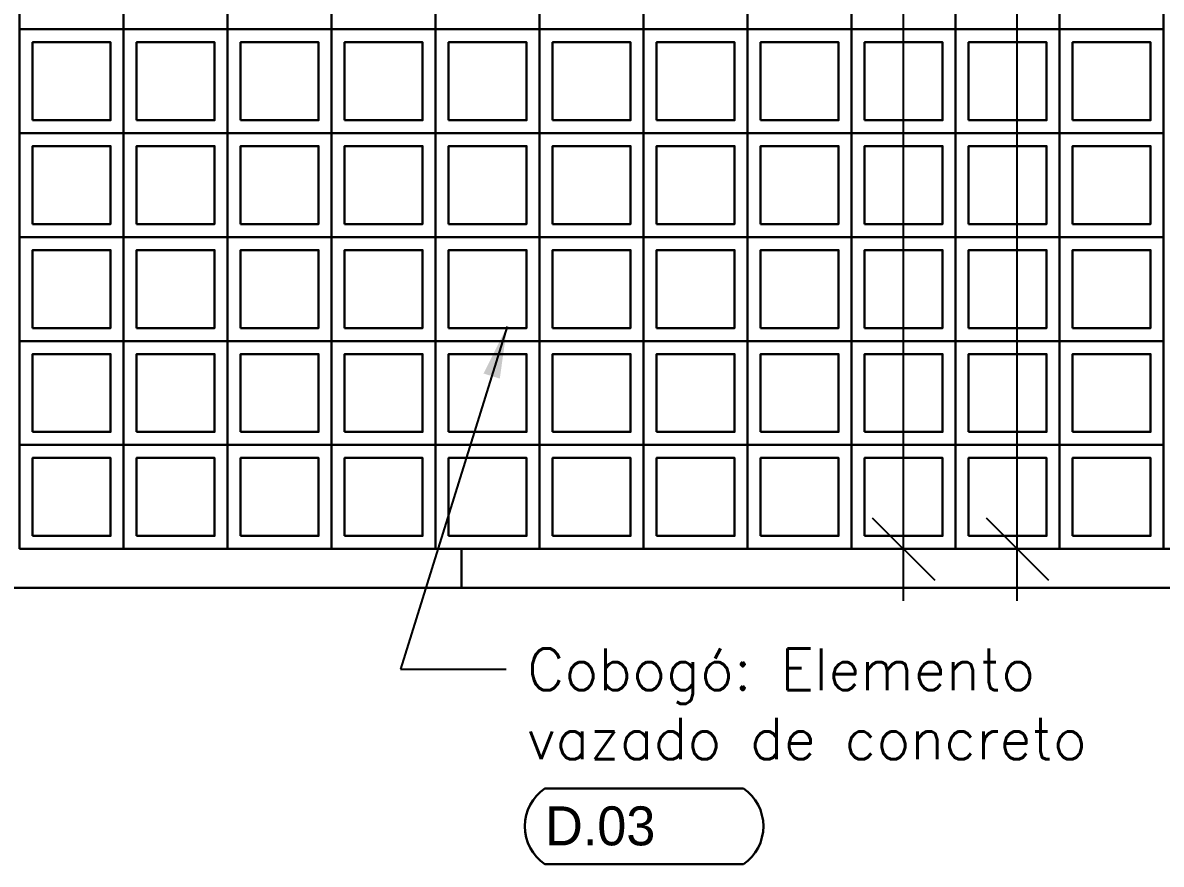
# Model space of a CAD drawing. Header units: millimetres. Extents: x -4228 to 27092, y -6721 to 984.
# Drawn here: x 7668.2 to 7887.2, y -6650.1 to -6488.2 of the extents above; entities that cross this region are included whole.
import ezdxf

# ---------------------------------------------------------------- set-up
doc = ezdxf.new("R2010")
doc.units = ezdxf.units.MM
doc.header["$LTSCALE"] = 50
doc.layers.get('0').update_dxf_attribs({"lineweight": 0})
for name, color, linetype in [('borda100', 3, 'Continuous'), ('cobogo', 7, 'Continuous'), ('cota', 1, 'Continuous'), ('HACHURA', 2, 'Continuous'), ('piso', 2, 'Continuous'), ('textocod_100', 7, 'Continuous')]:
    doc.layers.add(name, color=color, linetype=linetype)
doc.styles.add('CODIGO', font='bgothl.ttf')
doc.styles.add('ROMANS', font='romans.shx')
doc.dimstyles.new('1_50', dxfattribs={"dimscale": 0, "dimtxt": 8, "dimasz": 12, "dimexe": 10, "dimexo": 5, "dimgap": 4, "dimtad": 0, "dimdec": 0, "dimzin": 1, "dimdsep": 46, "dimtxsty": 'ROMANS', "dimblk": 'OBLIQUE', "dimcen": 10, "dimdle": 10, "dimclrd": 1, "dimclre": 1, "dimclrt": 7, "dimaunit": 1, "dimadec": 0, "dimazin": 0, "dimtm": 1e-09, "dimtfac": 1, "dimtdec": 0, "dimtmove": 2, "dimatfit": 3, "dimldrblk": 'OBLIQUE', "dimfxl": 1, "dimtolj": 1, "dimtzin": 0, "dimarcsym": 0})
doc.dimstyles.new('LEADER_50', dxfattribs={"dimscale": 0, "dimtxt": 8, "dimasz": 10, "dimexe": 10, "dimexo": 5, "dimgap": 4, "dimtad": 0, "dimdec": 0, "dimzin": 1, "dimdsep": 46, "dimtxsty": 'ROMANS', "dimcen": 10, "dimdle": 10, "dimclrd": 9, "dimclre": 9, "dimclrt": 7, "dimaunit": 1, "dimadec": 0, "dimazin": 0, "dimtm": 1e-09, "dimtfac": 1, "dimtdec": 0, "dimtmove": 2, "dimatfit": 3, "dimfxl": 1, "dimtolj": 1, "dimtzin": 0, "dimarcsym": 0})

# ---------------------------------------------------------------- blocks, each defined once
blk = doc.blocks.new('_OBLIQUE')
at = {"color": 0, "linetype": 'ByBlock'}
blk.add_line((-0.5, -0.5), (0.5, 0.5), dxfattribs=at)
blk = doc.blocks.new('*D33')
at = {"layer": 'cota', "color": 1, "linetype": 'Continuous', "lineweight": -2}
for p, q in [((7837.6, -6339.46), (7837.6, -6455.18)), ((7826.1, -6349.46), (7847.6, -6349.46)), ((7837.6, -6599.46), (7837.6, -6483.75)), ((7829.71, -6589.46), (7847.6, -6589.46))]:
    blk.add_line(p, q, dxfattribs=at)
at = {"layer": 'Defpoints', "color": 0, "linetype": 'Continuous', "lineweight": 30}
for p in [(7821.1, -6349.46), (7824.71, -6589.46), (7837.6, -6589.46)]:
    blk.add_point(p, dxfattribs=at)
at = {"layer": 'cota', "color": 1, "linetype": 'Continuous', "lineweight": -2, "xscale": 12, "yscale": 12, "zscale": 12}
for p, rotation in [((7837.6, -6349.46), 90), ((7837.6, -6589.46), 270)]:
    blk.add_blockref('_OBLIQUE', p, dxfattribs=dict(at, rotation=rotation))
at = {"layer": 'cota', "color": 7, "linetype": 'Continuous', "lineweight": 30, "insert": (7837.6, -6469.46), "char_height": 8, "attachment_point": 5, "rotation": 90, "style": 'ROMANS'}
blk.add_mtext('\\A1;240', dxfattribs=at)
blk = doc.blocks.new('*D34')
at = {"layer": 'cota', "color": 1, "linetype": 'Continuous', "lineweight": -2}
for p, q in [((7859.47, -6319.46), (7859.47, -6445.18)), ((7826.1, -6329.46), (7869.47, -6329.46)), ((7859.47, -6599.46), (7859.47, -6473.75)), ((7826.1, -6589.46), (7869.47, -6589.46))]:
    blk.add_line(p, q, dxfattribs=at)
at = {"layer": 'Defpoints', "color": 0, "linetype": 'Continuous', "lineweight": 30}
for p in [(7821.1, -6329.46), (7821.1, -6589.46), (7859.47, -6589.46)]:
    blk.add_point(p, dxfattribs=at)
at = {"layer": 'cota', "color": 1, "linetype": 'Continuous', "lineweight": -2, "xscale": 12, "yscale": 12, "zscale": 12}
for p, rotation in [((7859.47, -6329.46), 90), ((7859.47, -6589.46), 270)]:
    blk.add_blockref('_OBLIQUE', p, dxfattribs=dict(at, rotation=rotation))
at = {"layer": 'cota', "color": 7, "linetype": 'Continuous', "lineweight": 30, "insert": (7859.47, -6459.46), "char_height": 8, "attachment_point": 5, "rotation": 90, "style": 'ROMANS'}
blk.add_mtext('\\A1;260', dxfattribs=at)

msp = doc.modelspace()

# ---------------------------------------------------------------- linework, layer by layer
at = {"layer": 'borda100', "color": 9, "linetype": 'Continuous', "lineweight": 30}
msp.add_lwpolyline([(7806.81, -6650.14, 0.525115), (7806.81, -6635.54), (7768.63, -6635.54, 0.525115), (7768.63, -6650.14)], format="xyb", close=True, dxfattribs=at)
at = {"layer": 'cobogo', "color": 3, "linetype": 'Continuous', "lineweight": 30}
for points in [[(7667.6, -6489.46), (7687.6, -6489.46), (7687.6, -6469.46), (7667.6, -6469.46)], [(7667.6, -6489.46), (7687.6, -6489.46), (7687.6, -6469.46), (7667.6, -6469.46)], [(7667.6, -6489.46), (7687.6, -6489.46), (7687.6, -6469.46), (7667.6, -6469.46)], [(7667.6, -6489.46), (7687.6, -6489.46), (7687.6, -6469.46), (7667.6, -6469.46)], [(7687.6, -6489.46), (7707.6, -6489.46), (7707.6, -6469.46), (7687.6, -6469.46)], [(7687.6, -6489.46), (7707.6, -6489.46), (7707.6, -6469.46), (7687.6, -6469.46)], [(7687.6, -6489.46), (7707.6, -6489.46), (7707.6, -6469.46), (7687.6, -6469.46)], [(7687.6, -6489.46), (7707.6, -6489.46), (7707.6, -6469.46), (7687.6, -6469.46)], [(7707.6, -6489.46), (7727.6, -6489.46), (7727.6, -6469.46), (7707.6, -6469.46)], [(7707.6, -6489.46), (7727.6, -6489.46), (7727.6, -6469.46), (7707.6, -6469.46)], [(7707.6, -6489.46), (7727.6, -6489.46), (7727.6, -6469.46), (7707.6, -6469.46)], [(7707.6, -6489.46), (7727.6, -6489.46), (7727.6, -6469.46), (7707.6, -6469.46)], [(7727.6, -6489.46), (7747.6, -6489.46), (7747.6, -6469.46), (7727.6, -6469.46)], [(7727.6, -6489.46), (7747.6, -6489.46), (7747.6, -6469.46), (7727.6, -6469.46)], [(7727.6, -6489.46), (7747.6, -6489.46), (7747.6, -6469.46), (7727.6, -6469.46)], [(7727.6, -6489.46), (7747.6, -6489.46), (7747.6, -6469.46), (7727.6, -6469.46)], [(7747.6, -6489.46), (7767.6, -6489.46), (7767.6, -6469.46), (7747.6, -6469.46)], [(7747.6, -6489.46), (7767.6, -6489.46), (7767.6, -6469.46), (7747.6, -6469.46)], [(7747.6, -6489.46), (7767.6, -6489.46), (7767.6, -6469.46), (7747.6, -6469.46)], [(7747.6, -6489.46), (7767.6, -6489.46), (7767.6, -6469.46), (7747.6, -6469.46)], [(7767.6, -6489.46), (7787.6, -6489.46), (7787.6, -6469.46), (7767.6, -6469.46)], [(7767.6, -6489.46), (7787.6, -6489.46), (7787.6, -6469.46), (7767.6, -6469.46)], [(7767.6, -6489.46), (7787.6, -6489.46), (7787.6, -6469.46), (7767.6, -6469.46)], [(7767.6, -6489.46), (7787.6, -6489.46), (7787.6, -6469.46), (7767.6, -6469.46)], [(7787.6, -6489.46), (7807.6, -6489.46), (7807.6, -6469.46), (7787.6, -6469.46)], [(7787.6, -6489.46), (7807.6, -6489.46), (7807.6, -6469.46), (7787.6, -6469.46)], [(7787.6, -6489.46), (7807.6, -6489.46), (7807.6, -6469.46), (7787.6, -6469.46)], [(7787.6, -6489.46), (7807.6, -6489.46), (7807.6, -6469.46), (7787.6, -6469.46)], [(7807.6, -6489.46), (7827.6, -6489.46), (7827.6, -6469.46), (7807.6, -6469.46)], [(7807.6, -6489.46), (7827.6, -6489.46), (7827.6, -6469.46), (7807.6, -6469.46)], [(7807.6, -6489.46), (7827.6, -6489.46), (7827.6, -6469.46), (7807.6, -6469.46)], [(7807.6, -6489.46), (7827.6, -6489.46), (7827.6, -6469.46), (7807.6, -6469.46)], [(7827.6, -6489.46), (7847.6, -6489.46), (7847.6, -6469.46), (7827.6, -6469.46)], [(7827.6, -6489.46), (7847.6, -6489.46), (7847.6, -6469.46), (7827.6, -6469.46)], [(7827.6, -6489.46), (7847.6, -6489.46), (7847.6, -6469.46), (7827.6, -6469.46)], [(7827.6, -6489.46), (7847.6, -6489.46), (7847.6, -6469.46), (7827.6, -6469.46)], [(7847.6, -6489.46), (7867.6, -6489.46), (7867.6, -6469.46), (7847.6, -6469.46)], [(7847.6, -6489.46), (7867.6, -6489.46), (7867.6, -6469.46), (7847.6, -6469.46)], [(7847.6, -6489.46), (7867.6, -6489.46), (7867.6, -6469.46), (7847.6, -6469.46)], [(7847.6, -6489.46), (7867.6, -6489.46), (7867.6, -6469.46), (7847.6, -6469.46)], [(7867.6, -6489.46), (7887.6, -6489.46), (7887.6, -6469.46), (7867.6, -6469.46)], [(7867.6, -6489.46), (7887.6, -6489.46), (7887.6, -6469.46), (7867.6, -6469.46)], [(7867.6, -6489.46), (7887.6, -6489.46), (7887.6, -6469.46), (7867.6, -6469.46)], [(7867.6, -6489.46), (7887.6, -6489.46), (7887.6, -6469.46), (7867.6, -6469.46)], [(7667.6, -6509.46), (7687.6, -6509.46), (7687.6, -6489.46), (7667.6, -6489.46)], [(7667.6, -6509.46), (7687.6, -6509.46), (7687.6, -6489.46), (7667.6, -6489.46)], [(7667.6, -6509.46), (7687.6, -6509.46), (7687.6, -6489.46), (7667.6, -6489.46)], [(7667.6, -6509.46), (7687.6, -6509.46), (7687.6, -6489.46), (7667.6, -6489.46)], [(7687.6, -6509.46), (7707.6, -6509.46), (7707.6, -6489.46), (7687.6, -6489.46)], [(7687.6, -6509.46), (7707.6, -6509.46), (7707.6, -6489.46), (7687.6, -6489.46)], [(7687.6, -6509.46), (7707.6, -6509.46), (7707.6, -6489.46), (7687.6, -6489.46)], [(7687.6, -6509.46), (7707.6, -6509.46), (7707.6, -6489.46), (7687.6, -6489.46)], [(7707.6, -6509.46), (7727.6, -6509.46), (7727.6, -6489.46), (7707.6, -6489.46)], [(7707.6, -6509.46), (7727.6, -6509.46), (7727.6, -6489.46), (7707.6, -6489.46)], [(7707.6, -6509.46), (7727.6, -6509.46), (7727.6, -6489.46), (7707.6, -6489.46)], [(7707.6, -6509.46), (7727.6, -6509.46), (7727.6, -6489.46), (7707.6, -6489.46)], [(7727.6, -6509.46), (7747.6, -6509.46), (7747.6, -6489.46), (7727.6, -6489.46)], [(7727.6, -6509.46), (7747.6, -6509.46), (7747.6, -6489.46), (7727.6, -6489.46)], [(7727.6, -6509.46), (7747.6, -6509.46), (7747.6, -6489.46), (7727.6, -6489.46)], [(7727.6, -6509.46), (7747.6, -6509.46), (7747.6, -6489.46), (7727.6, -6489.46)], [(7747.6, -6509.46), (7767.6, -6509.46), (7767.6, -6489.46), (7747.6, -6489.46)], [(7747.6, -6509.46), (7767.6, -6509.46), (7767.6, -6489.46), (7747.6, -6489.46)], [(7747.6, -6509.46), (7767.6, -6509.46), (7767.6, -6489.46), (7747.6, -6489.46)], [(7747.6, -6509.46), (7767.6, -6509.46), (7767.6, -6489.46), (7747.6, -6489.46)], [(7767.6, -6509.46), (7787.6, -6509.46), (7787.6, -6489.46), (7767.6, -6489.46)], [(7767.6, -6509.46), (7787.6, -6509.46), (7787.6, -6489.46), (7767.6, -6489.46)], [(7767.6, -6509.46), (7787.6, -6509.46), (7787.6, -6489.46), (7767.6, -6489.46)], [(7767.6, -6509.46), (7787.6, -6509.46), (7787.6, -6489.46), (7767.6, -6489.46)], [(7787.6, -6509.46), (7807.6, -6509.46), (7807.6, -6489.46), (7787.6, -6489.46)], [(7787.6, -6509.46), (7807.6, -6509.46), (7807.6, -6489.46), (7787.6, -6489.46)], [(7787.6, -6509.46), (7807.6, -6509.46), (7807.6, -6489.46), (7787.6, -6489.46)], [(7787.6, -6509.46), (7807.6, -6509.46), (7807.6, -6489.46), (7787.6, -6489.46)], [(7807.6, -6509.46), (7827.6, -6509.46), (7827.6, -6489.46), (7807.6, -6489.46)], [(7807.6, -6509.46), (7827.6, -6509.46), (7827.6, -6489.46), (7807.6, -6489.46)], [(7807.6, -6509.46), (7827.6, -6509.46), (7827.6, -6489.46), (7807.6, -6489.46)], [(7807.6, -6509.46), (7827.6, -6509.46), (7827.6, -6489.46), (7807.6, -6489.46)], [(7827.6, -6509.46), (7847.6, -6509.46), (7847.6, -6489.46), (7827.6, -6489.46)], [(7827.6, -6509.46), (7847.6, -6509.46), (7847.6, -6489.46), (7827.6, -6489.46)], [(7827.6, -6509.46), (7847.6, -6509.46), (7847.6, -6489.46), (7827.6, -6489.46)], [(7827.6, -6509.46), (7847.6, -6509.46), (7847.6, -6489.46), (7827.6, -6489.46)], [(7847.6, -6509.46), (7867.6, -6509.46), (7867.6, -6489.46), (7847.6, -6489.46)], [(7847.6, -6509.46), (7867.6, -6509.46), (7867.6, -6489.46), (7847.6, -6489.46)], [(7847.6, -6509.46), (7867.6, -6509.46), (7867.6, -6489.46), (7847.6, -6489.46)], [(7847.6, -6509.46), (7867.6, -6509.46), (7867.6, -6489.46), (7847.6, -6489.46)], [(7867.6, -6509.46), (7887.6, -6509.46), (7887.6, -6489.46), (7867.6, -6489.46)], [(7867.6, -6509.46), (7887.6, -6509.46), (7887.6, -6489.46), (7867.6, -6489.46)], [(7867.6, -6509.46), (7887.6, -6509.46), (7887.6, -6489.46), (7867.6, -6489.46)], [(7867.6, -6509.46), (7887.6, -6509.46), (7887.6, -6489.46), (7867.6, -6489.46)], [(7667.6, -6529.46), (7687.6, -6529.46), (7687.6, -6509.46), (7667.6, -6509.46)], [(7667.6, -6529.46), (7687.6, -6529.46), (7687.6, -6509.46), (7667.6, -6509.46)], [(7667.6, -6529.46), (7687.6, -6529.46), (7687.6, -6509.46), (7667.6, -6509.46)], [(7667.6, -6529.46), (7687.6, -6529.46), (7687.6, -6509.46), (7667.6, -6509.46)], [(7687.6, -6529.46), (7707.6, -6529.46), (7707.6, -6509.46), (7687.6, -6509.46)], [(7687.6, -6529.46), (7707.6, -6529.46), (7707.6, -6509.46), (7687.6, -6509.46)], [(7687.6, -6529.46), (7707.6, -6529.46), (7707.6, -6509.46), (7687.6, -6509.46)], [(7687.6, -6529.46), (7707.6, -6529.46), (7707.6, -6509.46), (7687.6, -6509.46)], [(7707.6, -6529.46), (7727.6, -6529.46), (7727.6, -6509.46), (7707.6, -6509.46)], [(7707.6, -6529.46), (7727.6, -6529.46), (7727.6, -6509.46), (7707.6, -6509.46)], [(7707.6, -6529.46), (7727.6, -6529.46), (7727.6, -6509.46), (7707.6, -6509.46)], [(7707.6, -6529.46), (7727.6, -6529.46), (7727.6, -6509.46), (7707.6, -6509.46)], [(7727.6, -6529.46), (7747.6, -6529.46), (7747.6, -6509.46), (7727.6, -6509.46)], [(7727.6, -6529.46), (7747.6, -6529.46), (7747.6, -6509.46), (7727.6, -6509.46)], [(7727.6, -6529.46), (7747.6, -6529.46), (7747.6, -6509.46), (7727.6, -6509.46)], [(7727.6, -6529.46), (7747.6, -6529.46), (7747.6, -6509.46), (7727.6, -6509.46)], [(7747.6, -6529.46), (7767.6, -6529.46), (7767.6, -6509.46), (7747.6, -6509.46)], [(7747.6, -6529.46), (7767.6, -6529.46), (7767.6, -6509.46), (7747.6, -6509.46)], [(7747.6, -6529.46), (7767.6, -6529.46), (7767.6, -6509.46), (7747.6, -6509.46)], [(7747.6, -6529.46), (7767.6, -6529.46), (7767.6, -6509.46), (7747.6, -6509.46)], [(7767.6, -6529.46), (7787.6, -6529.46), (7787.6, -6509.46), (7767.6, -6509.46)], [(7767.6, -6529.46), (7787.6, -6529.46), (7787.6, -6509.46), (7767.6, -6509.46)], [(7767.6, -6529.46), (7787.6, -6529.46), (7787.6, -6509.46), (7767.6, -6509.46)], [(7767.6, -6529.46), (7787.6, -6529.46), (7787.6, -6509.46), (7767.6, -6509.46)], [(7787.6, -6529.46), (7807.6, -6529.46), (7807.6, -6509.46), (7787.6, -6509.46)], [(7787.6, -6529.46), (7807.6, -6529.46), (7807.6, -6509.46), (7787.6, -6509.46)], [(7787.6, -6529.46), (7807.6, -6529.46), (7807.6, -6509.46), (7787.6, -6509.46)], [(7787.6, -6529.46), (7807.6, -6529.46), (7807.6, -6509.46), (7787.6, -6509.46)], [(7807.6, -6529.46), (7827.6, -6529.46), (7827.6, -6509.46), (7807.6, -6509.46)], [(7807.6, -6529.46), (7827.6, -6529.46), (7827.6, -6509.46), (7807.6, -6509.46)], [(7807.6, -6529.46), (7827.6, -6529.46), (7827.6, -6509.46), (7807.6, -6509.46)], [(7807.6, -6529.46), (7827.6, -6529.46), (7827.6, -6509.46), (7807.6, -6509.46)], [(7827.6, -6529.46), (7847.6, -6529.46), (7847.6, -6509.46), (7827.6, -6509.46)], [(7827.6, -6529.46), (7847.6, -6529.46), (7847.6, -6509.46), (7827.6, -6509.46)], [(7827.6, -6529.46), (7847.6, -6529.46), (7847.6, -6509.46), (7827.6, -6509.46)], [(7827.6, -6529.46), (7847.6, -6529.46), (7847.6, -6509.46), (7827.6, -6509.46)], [(7847.6, -6529.46), (7867.6, -6529.46), (7867.6, -6509.46), (7847.6, -6509.46)], [(7847.6, -6529.46), (7867.6, -6529.46), (7867.6, -6509.46), (7847.6, -6509.46)], [(7847.6, -6529.46), (7867.6, -6529.46), (7867.6, -6509.46), (7847.6, -6509.46)], [(7847.6, -6529.46), (7867.6, -6529.46), (7867.6, -6509.46), (7847.6, -6509.46)], [(7867.6, -6529.46), (7887.6, -6529.46), (7887.6, -6509.46), (7867.6, -6509.46)], [(7867.6, -6529.46), (7887.6, -6529.46), (7887.6, -6509.46), (7867.6, -6509.46)], [(7867.6, -6529.46), (7887.6, -6529.46), (7887.6, -6509.46), (7867.6, -6509.46)], [(7867.6, -6529.46), (7887.6, -6529.46), (7887.6, -6509.46), (7867.6, -6509.46)], [(7667.6, -6549.46), (7687.6, -6549.46), (7687.6, -6529.46), (7667.6, -6529.46)], [(7667.6, -6549.46), (7687.6, -6549.46), (7687.6, -6529.46), (7667.6, -6529.46)], [(7667.6, -6549.46), (7687.6, -6549.46), (7687.6, -6529.46), (7667.6, -6529.46)], [(7667.6, -6549.46), (7687.6, -6549.46), (7687.6, -6529.46), (7667.6, -6529.46)], [(7687.6, -6549.46), (7707.6, -6549.46), (7707.6, -6529.46), (7687.6, -6529.46)], [(7687.6, -6549.46), (7707.6, -6549.46), (7707.6, -6529.46), (7687.6, -6529.46)], [(7687.6, -6549.46), (7707.6, -6549.46), (7707.6, -6529.46), (7687.6, -6529.46)], [(7687.6, -6549.46), (7707.6, -6549.46), (7707.6, -6529.46), (7687.6, -6529.46)], [(7707.6, -6549.46), (7727.6, -6549.46), (7727.6, -6529.46), (7707.6, -6529.46)], [(7707.6, -6549.46), (7727.6, -6549.46), (7727.6, -6529.46), (7707.6, -6529.46)], [(7707.6, -6549.46), (7727.6, -6549.46), (7727.6, -6529.46), (7707.6, -6529.46)], [(7707.6, -6549.46), (7727.6, -6549.46), (7727.6, -6529.46), (7707.6, -6529.46)], [(7727.6, -6549.46), (7747.6, -6549.46), (7747.6, -6529.46), (7727.6, -6529.46)], [(7727.6, -6549.46), (7747.6, -6549.46), (7747.6, -6529.46), (7727.6, -6529.46)], [(7727.6, -6549.46), (7747.6, -6549.46), (7747.6, -6529.46), (7727.6, -6529.46)], [(7727.6, -6549.46), (7747.6, -6549.46), (7747.6, -6529.46), (7727.6, -6529.46)], [(7747.6, -6549.46), (7767.6, -6549.46), (7767.6, -6529.46), (7747.6, -6529.46)], [(7747.6, -6549.46), (7767.6, -6549.46), (7767.6, -6529.46), (7747.6, -6529.46)], [(7747.6, -6549.46), (7767.6, -6549.46), (7767.6, -6529.46), (7747.6, -6529.46)], [(7747.6, -6549.46), (7767.6, -6549.46), (7767.6, -6529.46), (7747.6, -6529.46)], [(7767.6, -6549.46), (7787.6, -6549.46), (7787.6, -6529.46), (7767.6, -6529.46)], [(7767.6, -6549.46), (7787.6, -6549.46), (7787.6, -6529.46), (7767.6, -6529.46)], [(7767.6, -6549.46), (7787.6, -6549.46), (7787.6, -6529.46), (7767.6, -6529.46)], [(7767.6, -6549.46), (7787.6, -6549.46), (7787.6, -6529.46), (7767.6, -6529.46)], [(7787.6, -6549.46), (7807.6, -6549.46), (7807.6, -6529.46), (7787.6, -6529.46)], [(7787.6, -6549.46), (7807.6, -6549.46), (7807.6, -6529.46), (7787.6, -6529.46)], [(7787.6, -6549.46), (7807.6, -6549.46), (7807.6, -6529.46), (7787.6, -6529.46)], [(7787.6, -6549.46), (7807.6, -6549.46), (7807.6, -6529.46), (7787.6, -6529.46)], [(7807.6, -6549.46), (7827.6, -6549.46), (7827.6, -6529.46), (7807.6, -6529.46)], [(7807.6, -6549.46), (7827.6, -6549.46), (7827.6, -6529.46), (7807.6, -6529.46)], [(7807.6, -6549.46), (7827.6, -6549.46), (7827.6, -6529.46), (7807.6, -6529.46)], [(7807.6, -6549.46), (7827.6, -6549.46), (7827.6, -6529.46), (7807.6, -6529.46)], [(7827.6, -6549.46), (7847.6, -6549.46), (7847.6, -6529.46), (7827.6, -6529.46)], [(7827.6, -6549.46), (7847.6, -6549.46), (7847.6, -6529.46), (7827.6, -6529.46)], [(7827.6, -6549.46), (7847.6, -6549.46), (7847.6, -6529.46), (7827.6, -6529.46)], [(7827.6, -6549.46), (7847.6, -6549.46), (7847.6, -6529.46), (7827.6, -6529.46)], [(7847.6, -6549.46), (7867.6, -6549.46), (7867.6, -6529.46), (7847.6, -6529.46)], [(7847.6, -6549.46), (7867.6, -6549.46), (7867.6, -6529.46), (7847.6, -6529.46)], [(7847.6, -6549.46), (7867.6, -6549.46), (7867.6, -6529.46), (7847.6, -6529.46)], [(7847.6, -6549.46), (7867.6, -6549.46), (7867.6, -6529.46), (7847.6, -6529.46)], [(7867.6, -6549.46), (7887.6, -6549.46), (7887.6, -6529.46), (7867.6, -6529.46)], [(7867.6, -6549.46), (7887.6, -6549.46), (7887.6, -6529.46), (7867.6, -6529.46)], [(7867.6, -6549.46), (7887.6, -6549.46), (7887.6, -6529.46), (7867.6, -6529.46)], [(7867.6, -6549.46), (7887.6, -6549.46), (7887.6, -6529.46), (7867.6, -6529.46)], [(7667.6, -6569.46), (7687.6, -6569.46), (7687.6, -6549.46), (7667.6, -6549.46)], [(7667.6, -6569.46), (7687.6, -6569.46), (7687.6, -6549.46), (7667.6, -6549.46)], [(7667.6, -6569.46), (7687.6, -6569.46), (7687.6, -6549.46), (7667.6, -6549.46)], [(7667.6, -6569.46), (7687.6, -6569.46), (7687.6, -6549.46), (7667.6, -6549.46)], [(7687.6, -6569.46), (7707.6, -6569.46), (7707.6, -6549.46), (7687.6, -6549.46)], [(7687.6, -6569.46), (7707.6, -6569.46), (7707.6, -6549.46), (7687.6, -6549.46)], [(7687.6, -6569.46), (7707.6, -6569.46), (7707.6, -6549.46), (7687.6, -6549.46)], [(7687.6, -6569.46), (7707.6, -6569.46), (7707.6, -6549.46), (7687.6, -6549.46)], [(7707.6, -6569.46), (7727.6, -6569.46), (7727.6, -6549.46), (7707.6, -6549.46)], [(7707.6, -6569.46), (7727.6, -6569.46), (7727.6, -6549.46), (7707.6, -6549.46)], [(7707.6, -6569.46), (7727.6, -6569.46), (7727.6, -6549.46), (7707.6, -6549.46)], [(7707.6, -6569.46), (7727.6, -6569.46), (7727.6, -6549.46), (7707.6, -6549.46)], [(7727.6, -6569.46), (7747.6, -6569.46), (7747.6, -6549.46), (7727.6, -6549.46)], [(7727.6, -6569.46), (7747.6, -6569.46), (7747.6, -6549.46), (7727.6, -6549.46)], [(7727.6, -6569.46), (7747.6, -6569.46), (7747.6, -6549.46), (7727.6, -6549.46)], [(7727.6, -6569.46), (7747.6, -6569.46), (7747.6, -6549.46), (7727.6, -6549.46)], [(7747.6, -6569.46), (7767.6, -6569.46), (7767.6, -6549.46), (7747.6, -6549.46)], [(7747.6, -6569.46), (7767.6, -6569.46), (7767.6, -6549.46), (7747.6, -6549.46)], [(7747.6, -6569.46), (7767.6, -6569.46), (7767.6, -6549.46), (7747.6, -6549.46)], [(7747.6, -6569.46), (7767.6, -6569.46), (7767.6, -6549.46), (7747.6, -6549.46)], [(7767.6, -6569.46), (7787.6, -6569.46), (7787.6, -6549.46), (7767.6, -6549.46)], [(7767.6, -6569.46), (7787.6, -6569.46), (7787.6, -6549.46), (7767.6, -6549.46)], [(7767.6, -6569.46), (7787.6, -6569.46), (7787.6, -6549.46), (7767.6, -6549.46)], [(7767.6, -6569.46), (7787.6, -6569.46), (7787.6, -6549.46), (7767.6, -6549.46)], [(7787.6, -6569.46), (7807.6, -6569.46), (7807.6, -6549.46), (7787.6, -6549.46)], [(7787.6, -6569.46), (7807.6, -6569.46), (7807.6, -6549.46), (7787.6, -6549.46)], [(7787.6, -6569.46), (7807.6, -6569.46), (7807.6, -6549.46), (7787.6, -6549.46)], [(7787.6, -6569.46), (7807.6, -6569.46), (7807.6, -6549.46), (7787.6, -6549.46)], [(7807.6, -6569.46), (7827.6, -6569.46), (7827.6, -6549.46), (7807.6, -6549.46)], [(7807.6, -6569.46), (7827.6, -6569.46), (7827.6, -6549.46), (7807.6, -6549.46)], [(7807.6, -6569.46), (7827.6, -6569.46), (7827.6, -6549.46), (7807.6, -6549.46)], [(7807.6, -6569.46), (7827.6, -6569.46), (7827.6, -6549.46), (7807.6, -6549.46)], [(7827.6, -6569.46), (7847.6, -6569.46), (7847.6, -6549.46), (7827.6, -6549.46)], [(7827.6, -6569.46), (7847.6, -6569.46), (7847.6, -6549.46), (7827.6, -6549.46)], [(7827.6, -6569.46), (7847.6, -6569.46), (7847.6, -6549.46), (7827.6, -6549.46)], [(7827.6, -6569.46), (7847.6, -6569.46), (7847.6, -6549.46), (7827.6, -6549.46)], [(7847.6, -6569.46), (7867.6, -6569.46), (7867.6, -6549.46), (7847.6, -6549.46)], [(7847.6, -6569.46), (7867.6, -6569.46), (7867.6, -6549.46), (7847.6, -6549.46)], [(7847.6, -6569.46), (7867.6, -6569.46), (7867.6, -6549.46), (7847.6, -6549.46)], [(7847.6, -6569.46), (7867.6, -6569.46), (7867.6, -6549.46), (7847.6, -6549.46)], [(7867.6, -6569.46), (7887.6, -6569.46), (7887.6, -6549.46), (7867.6, -6549.46)], [(7867.6, -6569.46), (7887.6, -6569.46), (7887.6, -6549.46), (7867.6, -6549.46)], [(7867.6, -6569.46), (7887.6, -6569.46), (7887.6, -6549.46), (7867.6, -6549.46)], [(7867.6, -6569.46), (7887.6, -6569.46), (7887.6, -6549.46), (7867.6, -6549.46)], [(7667.6, -6589.46), (7687.6, -6589.46), (7687.6, -6569.46), (7667.6, -6569.46)], [(7667.6, -6589.46), (7687.6, -6589.46), (7687.6, -6569.46), (7667.6, -6569.46)], [(7667.6, -6589.46), (7687.6, -6589.46), (7687.6, -6569.46), (7667.6, -6569.46)], [(7667.6, -6589.46), (7687.6, -6589.46), (7687.6, -6569.46), (7667.6, -6569.46)], [(7687.6, -6589.46), (7707.6, -6589.46), (7707.6, -6569.46), (7687.6, -6569.46)], [(7687.6, -6589.46), (7707.6, -6589.46), (7707.6, -6569.46), (7687.6, -6569.46)], [(7687.6, -6589.46), (7707.6, -6589.46), (7707.6, -6569.46), (7687.6, -6569.46)], [(7687.6, -6589.46), (7707.6, -6589.46), (7707.6, -6569.46), (7687.6, -6569.46)], [(7707.6, -6589.46), (7727.6, -6589.46), (7727.6, -6569.46), (7707.6, -6569.46)], [(7707.6, -6589.46), (7727.6, -6589.46), (7727.6, -6569.46), (7707.6, -6569.46)], [(7707.6, -6589.46), (7727.6, -6589.46), (7727.6, -6569.46), (7707.6, -6569.46)], [(7707.6, -6589.46), (7727.6, -6589.46), (7727.6, -6569.46), (7707.6, -6569.46)], [(7727.6, -6589.46), (7747.6, -6589.46), (7747.6, -6569.46), (7727.6, -6569.46)], [(7727.6, -6589.46), (7747.6, -6589.46), (7747.6, -6569.46), (7727.6, -6569.46)], [(7727.6, -6589.46), (7747.6, -6589.46), (7747.6, -6569.46), (7727.6, -6569.46)], [(7727.6, -6589.46), (7747.6, -6589.46), (7747.6, -6569.46), (7727.6, -6569.46)], [(7747.6, -6589.46), (7767.6, -6589.46), (7767.6, -6569.46), (7747.6, -6569.46)], [(7747.6, -6589.46), (7767.6, -6589.46), (7767.6, -6569.46), (7747.6, -6569.46)], [(7747.6, -6589.46), (7767.6, -6589.46), (7767.6, -6569.46), (7747.6, -6569.46)], [(7747.6, -6589.46), (7767.6, -6589.46), (7767.6, -6569.46), (7747.6, -6569.46)], [(7767.6, -6589.46), (7787.6, -6589.46), (7787.6, -6569.46), (7767.6, -6569.46)], [(7767.6, -6589.46), (7787.6, -6589.46), (7787.6, -6569.46), (7767.6, -6569.46)], [(7767.6, -6589.46), (7787.6, -6589.46), (7787.6, -6569.46), (7767.6, -6569.46)], [(7767.6, -6589.46), (7787.6, -6589.46), (7787.6, -6569.46), (7767.6, -6569.46)], [(7787.6, -6589.46), (7807.6, -6589.46), (7807.6, -6569.46), (7787.6, -6569.46)], [(7787.6, -6589.46), (7807.6, -6589.46), (7807.6, -6569.46), (7787.6, -6569.46)], [(7787.6, -6589.46), (7807.6, -6589.46), (7807.6, -6569.46), (7787.6, -6569.46)], [(7787.6, -6589.46), (7807.6, -6589.46), (7807.6, -6569.46), (7787.6, -6569.46)], [(7807.6, -6589.46), (7827.6, -6589.46), (7827.6, -6569.46), (7807.6, -6569.46)], [(7807.6, -6589.46), (7827.6, -6589.46), (7827.6, -6569.46), (7807.6, -6569.46)], [(7807.6, -6589.46), (7827.6, -6589.46), (7827.6, -6569.46), (7807.6, -6569.46)], [(7807.6, -6589.46), (7827.6, -6589.46), (7827.6, -6569.46), (7807.6, -6569.46)], [(7827.6, -6589.46), (7847.6, -6589.46), (7847.6, -6569.46), (7827.6, -6569.46)], [(7827.6, -6589.46), (7847.6, -6589.46), (7847.6, -6569.46), (7827.6, -6569.46)], [(7827.6, -6589.46), (7847.6, -6589.46), (7847.6, -6569.46), (7827.6, -6569.46)], [(7827.6, -6589.46), (7847.6, -6589.46), (7847.6, -6569.46), (7827.6, -6569.46)], [(7847.6, -6589.46), (7867.6, -6589.46), (7867.6, -6569.46), (7847.6, -6569.46)], [(7847.6, -6589.46), (7867.6, -6589.46), (7867.6, -6569.46), (7847.6, -6569.46)], [(7847.6, -6589.46), (7867.6, -6589.46), (7867.6, -6569.46), (7847.6, -6569.46)], [(7847.6, -6589.46), (7867.6, -6589.46), (7867.6, -6569.46), (7847.6, -6569.46)], [(7867.6, -6589.46), (7887.6, -6589.46), (7887.6, -6569.46), (7867.6, -6569.46)], [(7867.6, -6589.46), (7887.6, -6589.46), (7887.6, -6569.46), (7867.6, -6569.46)], [(7867.6, -6589.46), (7887.6, -6589.46), (7887.6, -6569.46), (7867.6, -6569.46)], [(7867.6, -6589.46), (7887.6, -6589.46), (7887.6, -6569.46), (7867.6, -6569.46)]]:
    msp.add_lwpolyline(points, close=True, dxfattribs=at)
at = {"layer": 'cobogo', "linetype": 'Continuous', "lineweight": 30}
for points in [[(7670.1, -6506.96), (7685.1, -6506.96), (7685.1, -6491.96), (7670.1, -6491.96)], [(7670.1, -6506.96), (7685.1, -6506.96), (7685.1, -6491.96), (7670.1, -6491.96)], [(7670.1, -6506.96), (7685.1, -6506.96), (7685.1, -6491.96), (7670.1, -6491.96)], [(7670.1, -6506.96), (7685.1, -6506.96), (7685.1, -6491.96), (7670.1, -6491.96)], [(7690.1, -6506.96), (7705.1, -6506.96), (7705.1, -6491.96), (7690.1, -6491.96)], [(7690.1, -6506.96), (7705.1, -6506.96), (7705.1, -6491.96), (7690.1, -6491.96)], [(7690.1, -6506.96), (7705.1, -6506.96), (7705.1, -6491.96), (7690.1, -6491.96)], [(7690.1, -6506.96), (7705.1, -6506.96), (7705.1, -6491.96), (7690.1, -6491.96)], [(7710.1, -6506.96), (7725.1, -6506.96), (7725.1, -6491.96), (7710.1, -6491.96)], [(7710.1, -6506.96), (7725.1, -6506.96), (7725.1, -6491.96), (7710.1, -6491.96)], [(7710.1, -6506.96), (7725.1, -6506.96), (7725.1, -6491.96), (7710.1, -6491.96)], [(7710.1, -6506.96), (7725.1, -6506.96), (7725.1, -6491.96), (7710.1, -6491.96)], [(7730.1, -6506.96), (7745.1, -6506.96), (7745.1, -6491.96), (7730.1, -6491.96)], [(7730.1, -6506.96), (7745.1, -6506.96), (7745.1, -6491.96), (7730.1, -6491.96)], [(7730.1, -6506.96), (7745.1, -6506.96), (7745.1, -6491.96), (7730.1, -6491.96)], [(7730.1, -6506.96), (7745.1, -6506.96), (7745.1, -6491.96), (7730.1, -6491.96)], [(7750.1, -6506.96), (7765.1, -6506.96), (7765.1, -6491.96), (7750.1, -6491.96)], [(7750.1, -6506.96), (7765.1, -6506.96), (7765.1, -6491.96), (7750.1, -6491.96)], [(7750.1, -6506.96), (7765.1, -6506.96), (7765.1, -6491.96), (7750.1, -6491.96)], [(7750.1, -6506.96), (7765.1, -6506.96), (7765.1, -6491.96), (7750.1, -6491.96)], [(7770.1, -6506.96), (7785.1, -6506.96), (7785.1, -6491.96), (7770.1, -6491.96)], [(7770.1, -6506.96), (7785.1, -6506.96), (7785.1, -6491.96), (7770.1, -6491.96)], [(7770.1, -6506.96), (7785.1, -6506.96), (7785.1, -6491.96), (7770.1, -6491.96)], [(7770.1, -6506.96), (7785.1, -6506.96), (7785.1, -6491.96), (7770.1, -6491.96)], [(7790.1, -6506.96), (7805.1, -6506.96), (7805.1, -6491.96), (7790.1, -6491.96)], [(7790.1, -6506.96), (7805.1, -6506.96), (7805.1, -6491.96), (7790.1, -6491.96)], [(7790.1, -6506.96), (7805.1, -6506.96), (7805.1, -6491.96), (7790.1, -6491.96)], [(7790.1, -6506.96), (7805.1, -6506.96), (7805.1, -6491.96), (7790.1, -6491.96)], [(7810.1, -6506.96), (7825.1, -6506.96), (7825.1, -6491.96), (7810.1, -6491.96)], [(7810.1, -6506.96), (7825.1, -6506.96), (7825.1, -6491.96), (7810.1, -6491.96)], [(7810.1, -6506.96), (7825.1, -6506.96), (7825.1, -6491.96), (7810.1, -6491.96)], [(7810.1, -6506.96), (7825.1, -6506.96), (7825.1, -6491.96), (7810.1, -6491.96)], [(7830.1, -6506.96), (7845.1, -6506.96), (7845.1, -6491.96), (7830.1, -6491.96)], [(7830.1, -6506.96), (7845.1, -6506.96), (7845.1, -6491.96), (7830.1, -6491.96)], [(7830.1, -6506.96), (7845.1, -6506.96), (7845.1, -6491.96), (7830.1, -6491.96)], [(7830.1, -6506.96), (7845.1, -6506.96), (7845.1, -6491.96), (7830.1, -6491.96)], [(7850.1, -6506.96), (7865.1, -6506.96), (7865.1, -6491.96), (7850.1, -6491.96)], [(7850.1, -6506.96), (7865.1, -6506.96), (7865.1, -6491.96), (7850.1, -6491.96)], [(7850.1, -6506.96), (7865.1, -6506.96), (7865.1, -6491.96), (7850.1, -6491.96)], [(7850.1, -6506.96), (7865.1, -6506.96), (7865.1, -6491.96), (7850.1, -6491.96)], [(7870.1, -6506.96), (7885.1, -6506.96), (7885.1, -6491.96), (7870.1, -6491.96)], [(7870.1, -6506.96), (7885.1, -6506.96), (7885.1, -6491.96), (7870.1, -6491.96)], [(7870.1, -6506.96), (7885.1, -6506.96), (7885.1, -6491.96), (7870.1, -6491.96)], [(7870.1, -6506.96), (7885.1, -6506.96), (7885.1, -6491.96), (7870.1, -6491.96)], [(7670.1, -6526.96), (7685.1, -6526.96), (7685.1, -6511.96), (7670.1, -6511.96)], [(7670.1, -6526.96), (7685.1, -6526.96), (7685.1, -6511.96), (7670.1, -6511.96)], [(7670.1, -6526.96), (7685.1, -6526.96), (7685.1, -6511.96), (7670.1, -6511.96)], [(7670.1, -6526.96), (7685.1, -6526.96), (7685.1, -6511.96), (7670.1, -6511.96)], [(7690.1, -6526.96), (7705.1, -6526.96), (7705.1, -6511.96), (7690.1, -6511.96)], [(7690.1, -6526.96), (7705.1, -6526.96), (7705.1, -6511.96), (7690.1, -6511.96)], [(7690.1, -6526.96), (7705.1, -6526.96), (7705.1, -6511.96), (7690.1, -6511.96)], [(7690.1, -6526.96), (7705.1, -6526.96), (7705.1, -6511.96), (7690.1, -6511.96)], [(7710.1, -6526.96), (7725.1, -6526.96), (7725.1, -6511.96), (7710.1, -6511.96)], [(7710.1, -6526.96), (7725.1, -6526.96), (7725.1, -6511.96), (7710.1, -6511.96)], [(7710.1, -6526.96), (7725.1, -6526.96), (7725.1, -6511.96), (7710.1, -6511.96)], [(7710.1, -6526.96), (7725.1, -6526.96), (7725.1, -6511.96), (7710.1, -6511.96)], [(7730.1, -6526.96), (7745.1, -6526.96), (7745.1, -6511.96), (7730.1, -6511.96)], [(7730.1, -6526.96), (7745.1, -6526.96), (7745.1, -6511.96), (7730.1, -6511.96)], [(7730.1, -6526.96), (7745.1, -6526.96), (7745.1, -6511.96), (7730.1, -6511.96)], [(7730.1, -6526.96), (7745.1, -6526.96), (7745.1, -6511.96), (7730.1, -6511.96)], [(7750.1, -6526.96), (7765.1, -6526.96), (7765.1, -6511.96), (7750.1, -6511.96)], [(7750.1, -6526.96), (7765.1, -6526.96), (7765.1, -6511.96), (7750.1, -6511.96)], [(7750.1, -6526.96), (7765.1, -6526.96), (7765.1, -6511.96), (7750.1, -6511.96)], [(7750.1, -6526.96), (7765.1, -6526.96), (7765.1, -6511.96), (7750.1, -6511.96)], [(7770.1, -6526.96), (7785.1, -6526.96), (7785.1, -6511.96), (7770.1, -6511.96)], [(7770.1, -6526.96), (7785.1, -6526.96), (7785.1, -6511.96), (7770.1, -6511.96)], [(7770.1, -6526.96), (7785.1, -6526.96), (7785.1, -6511.96), (7770.1, -6511.96)], [(7770.1, -6526.96), (7785.1, -6526.96), (7785.1, -6511.96), (7770.1, -6511.96)], [(7790.1, -6526.96), (7805.1, -6526.96), (7805.1, -6511.96), (7790.1, -6511.96)], [(7790.1, -6526.96), (7805.1, -6526.96), (7805.1, -6511.96), (7790.1, -6511.96)], [(7790.1, -6526.96), (7805.1, -6526.96), (7805.1, -6511.96), (7790.1, -6511.96)], [(7790.1, -6526.96), (7805.1, -6526.96), (7805.1, -6511.96), (7790.1, -6511.96)], [(7810.1, -6526.96), (7825.1, -6526.96), (7825.1, -6511.96), (7810.1, -6511.96)], [(7810.1, -6526.96), (7825.1, -6526.96), (7825.1, -6511.96), (7810.1, -6511.96)], [(7810.1, -6526.96), (7825.1, -6526.96), (7825.1, -6511.96), (7810.1, -6511.96)], [(7810.1, -6526.96), (7825.1, -6526.96), (7825.1, -6511.96), (7810.1, -6511.96)], [(7830.1, -6526.96), (7845.1, -6526.96), (7845.1, -6511.96), (7830.1, -6511.96)], [(7830.1, -6526.96), (7845.1, -6526.96), (7845.1, -6511.96), (7830.1, -6511.96)], [(7830.1, -6526.96), (7845.1, -6526.96), (7845.1, -6511.96), (7830.1, -6511.96)], [(7830.1, -6526.96), (7845.1, -6526.96), (7845.1, -6511.96), (7830.1, -6511.96)], [(7850.1, -6526.96), (7865.1, -6526.96), (7865.1, -6511.96), (7850.1, -6511.96)], [(7850.1, -6526.96), (7865.1, -6526.96), (7865.1, -6511.96), (7850.1, -6511.96)], [(7850.1, -6526.96), (7865.1, -6526.96), (7865.1, -6511.96), (7850.1, -6511.96)], [(7850.1, -6526.96), (7865.1, -6526.96), (7865.1, -6511.96), (7850.1, -6511.96)], [(7870.1, -6526.96), (7885.1, -6526.96), (7885.1, -6511.96), (7870.1, -6511.96)], [(7870.1, -6526.96), (7885.1, -6526.96), (7885.1, -6511.96), (7870.1, -6511.96)], [(7870.1, -6526.96), (7885.1, -6526.96), (7885.1, -6511.96), (7870.1, -6511.96)], [(7870.1, -6526.96), (7885.1, -6526.96), (7885.1, -6511.96), (7870.1, -6511.96)], [(7670.1, -6546.96), (7685.1, -6546.96), (7685.1, -6531.96), (7670.1, -6531.96)], [(7670.1, -6546.96), (7685.1, -6546.96), (7685.1, -6531.96), (7670.1, -6531.96)], [(7670.1, -6546.96), (7685.1, -6546.96), (7685.1, -6531.96), (7670.1, -6531.96)], [(7670.1, -6546.96), (7685.1, -6546.96), (7685.1, -6531.96), (7670.1, -6531.96)], [(7690.1, -6546.96), (7705.1, -6546.96), (7705.1, -6531.96), (7690.1, -6531.96)], [(7690.1, -6546.96), (7705.1, -6546.96), (7705.1, -6531.96), (7690.1, -6531.96)], [(7690.1, -6546.96), (7705.1, -6546.96), (7705.1, -6531.96), (7690.1, -6531.96)], [(7690.1, -6546.96), (7705.1, -6546.96), (7705.1, -6531.96), (7690.1, -6531.96)], [(7710.1, -6546.96), (7725.1, -6546.96), (7725.1, -6531.96), (7710.1, -6531.96)], [(7710.1, -6546.96), (7725.1, -6546.96), (7725.1, -6531.96), (7710.1, -6531.96)], [(7710.1, -6546.96), (7725.1, -6546.96), (7725.1, -6531.96), (7710.1, -6531.96)], [(7710.1, -6546.96), (7725.1, -6546.96), (7725.1, -6531.96), (7710.1, -6531.96)], [(7730.1, -6546.96), (7745.1, -6546.96), (7745.1, -6531.96), (7730.1, -6531.96)], [(7730.1, -6546.96), (7745.1, -6546.96), (7745.1, -6531.96), (7730.1, -6531.96)], [(7730.1, -6546.96), (7745.1, -6546.96), (7745.1, -6531.96), (7730.1, -6531.96)], [(7730.1, -6546.96), (7745.1, -6546.96), (7745.1, -6531.96), (7730.1, -6531.96)], [(7750.1, -6546.96), (7765.1, -6546.96), (7765.1, -6531.96), (7750.1, -6531.96)], [(7750.1, -6546.96), (7765.1, -6546.96), (7765.1, -6531.96), (7750.1, -6531.96)], [(7750.1, -6546.96), (7765.1, -6546.96), (7765.1, -6531.96), (7750.1, -6531.96)], [(7750.1, -6546.96), (7765.1, -6546.96), (7765.1, -6531.96), (7750.1, -6531.96)], [(7770.1, -6546.96), (7785.1, -6546.96), (7785.1, -6531.96), (7770.1, -6531.96)], [(7770.1, -6546.96), (7785.1, -6546.96), (7785.1, -6531.96), (7770.1, -6531.96)], [(7770.1, -6546.96), (7785.1, -6546.96), (7785.1, -6531.96), (7770.1, -6531.96)], [(7770.1, -6546.96), (7785.1, -6546.96), (7785.1, -6531.96), (7770.1, -6531.96)], [(7790.1, -6546.96), (7805.1, -6546.96), (7805.1, -6531.96), (7790.1, -6531.96)], [(7790.1, -6546.96), (7805.1, -6546.96), (7805.1, -6531.96), (7790.1, -6531.96)], [(7790.1, -6546.96), (7805.1, -6546.96), (7805.1, -6531.96), (7790.1, -6531.96)], [(7790.1, -6546.96), (7805.1, -6546.96), (7805.1, -6531.96), (7790.1, -6531.96)], [(7810.1, -6546.96), (7825.1, -6546.96), (7825.1, -6531.96), (7810.1, -6531.96)], [(7810.1, -6546.96), (7825.1, -6546.96), (7825.1, -6531.96), (7810.1, -6531.96)], [(7810.1, -6546.96), (7825.1, -6546.96), (7825.1, -6531.96), (7810.1, -6531.96)], [(7810.1, -6546.96), (7825.1, -6546.96), (7825.1, -6531.96), (7810.1, -6531.96)], [(7830.1, -6546.96), (7845.1, -6546.96), (7845.1, -6531.96), (7830.1, -6531.96)], [(7830.1, -6546.96), (7845.1, -6546.96), (7845.1, -6531.96), (7830.1, -6531.96)], [(7830.1, -6546.96), (7845.1, -6546.96), (7845.1, -6531.96), (7830.1, -6531.96)], [(7830.1, -6546.96), (7845.1, -6546.96), (7845.1, -6531.96), (7830.1, -6531.96)], [(7850.1, -6546.96), (7865.1, -6546.96), (7865.1, -6531.96), (7850.1, -6531.96)], [(7850.1, -6546.96), (7865.1, -6546.96), (7865.1, -6531.96), (7850.1, -6531.96)], [(7850.1, -6546.96), (7865.1, -6546.96), (7865.1, -6531.96), (7850.1, -6531.96)], [(7850.1, -6546.96), (7865.1, -6546.96), (7865.1, -6531.96), (7850.1, -6531.96)], [(7870.1, -6546.96), (7885.1, -6546.96), (7885.1, -6531.96), (7870.1, -6531.96)], [(7870.1, -6546.96), (7885.1, -6546.96), (7885.1, -6531.96), (7870.1, -6531.96)], [(7870.1, -6546.96), (7885.1, -6546.96), (7885.1, -6531.96), (7870.1, -6531.96)], [(7870.1, -6546.96), (7885.1, -6546.96), (7885.1, -6531.96), (7870.1, -6531.96)], [(7670.1, -6566.96), (7685.1, -6566.96), (7685.1, -6551.96), (7670.1, -6551.96)], [(7670.1, -6566.96), (7685.1, -6566.96), (7685.1, -6551.96), (7670.1, -6551.96)], [(7670.1, -6566.96), (7685.1, -6566.96), (7685.1, -6551.96), (7670.1, -6551.96)], [(7670.1, -6566.96), (7685.1, -6566.96), (7685.1, -6551.96), (7670.1, -6551.96)], [(7690.1, -6566.96), (7705.1, -6566.96), (7705.1, -6551.96), (7690.1, -6551.96)], [(7690.1, -6566.96), (7705.1, -6566.96), (7705.1, -6551.96), (7690.1, -6551.96)], [(7690.1, -6566.96), (7705.1, -6566.96), (7705.1, -6551.96), (7690.1, -6551.96)], [(7690.1, -6566.96), (7705.1, -6566.96), (7705.1, -6551.96), (7690.1, -6551.96)], [(7710.1, -6566.96), (7725.1, -6566.96), (7725.1, -6551.96), (7710.1, -6551.96)], [(7710.1, -6566.96), (7725.1, -6566.96), (7725.1, -6551.96), (7710.1, -6551.96)], [(7710.1, -6566.96), (7725.1, -6566.96), (7725.1, -6551.96), (7710.1, -6551.96)], [(7710.1, -6566.96), (7725.1, -6566.96), (7725.1, -6551.96), (7710.1, -6551.96)], [(7730.1, -6566.96), (7745.1, -6566.96), (7745.1, -6551.96), (7730.1, -6551.96)], [(7730.1, -6566.96), (7745.1, -6566.96), (7745.1, -6551.96), (7730.1, -6551.96)], [(7730.1, -6566.96), (7745.1, -6566.96), (7745.1, -6551.96), (7730.1, -6551.96)], [(7730.1, -6566.96), (7745.1, -6566.96), (7745.1, -6551.96), (7730.1, -6551.96)], [(7750.1, -6566.96), (7765.1, -6566.96), (7765.1, -6551.96), (7750.1, -6551.96)], [(7750.1, -6566.96), (7765.1, -6566.96), (7765.1, -6551.96), (7750.1, -6551.96)], [(7750.1, -6566.96), (7765.1, -6566.96), (7765.1, -6551.96), (7750.1, -6551.96)], [(7750.1, -6566.96), (7765.1, -6566.96), (7765.1, -6551.96), (7750.1, -6551.96)], [(7770.1, -6566.96), (7785.1, -6566.96), (7785.1, -6551.96), (7770.1, -6551.96)], [(7770.1, -6566.96), (7785.1, -6566.96), (7785.1, -6551.96), (7770.1, -6551.96)], [(7770.1, -6566.96), (7785.1, -6566.96), (7785.1, -6551.96), (7770.1, -6551.96)], [(7770.1, -6566.96), (7785.1, -6566.96), (7785.1, -6551.96), (7770.1, -6551.96)], [(7790.1, -6566.96), (7805.1, -6566.96), (7805.1, -6551.96), (7790.1, -6551.96)], [(7790.1, -6566.96), (7805.1, -6566.96), (7805.1, -6551.96), (7790.1, -6551.96)], [(7790.1, -6566.96), (7805.1, -6566.96), (7805.1, -6551.96), (7790.1, -6551.96)], [(7790.1, -6566.96), (7805.1, -6566.96), (7805.1, -6551.96), (7790.1, -6551.96)], [(7810.1, -6566.96), (7825.1, -6566.96), (7825.1, -6551.96), (7810.1, -6551.96)], [(7810.1, -6566.96), (7825.1, -6566.96), (7825.1, -6551.96), (7810.1, -6551.96)], [(7810.1, -6566.96), (7825.1, -6566.96), (7825.1, -6551.96), (7810.1, -6551.96)], [(7810.1, -6566.96), (7825.1, -6566.96), (7825.1, -6551.96), (7810.1, -6551.96)], [(7830.1, -6566.96), (7845.1, -6566.96), (7845.1, -6551.96), (7830.1, -6551.96)], [(7830.1, -6566.96), (7845.1, -6566.96), (7845.1, -6551.96), (7830.1, -6551.96)], [(7830.1, -6566.96), (7845.1, -6566.96), (7845.1, -6551.96), (7830.1, -6551.96)], [(7830.1, -6566.96), (7845.1, -6566.96), (7845.1, -6551.96), (7830.1, -6551.96)], [(7850.1, -6566.96), (7865.1, -6566.96), (7865.1, -6551.96), (7850.1, -6551.96)], [(7850.1, -6566.96), (7865.1, -6566.96), (7865.1, -6551.96), (7850.1, -6551.96)], [(7850.1, -6566.96), (7865.1, -6566.96), (7865.1, -6551.96), (7850.1, -6551.96)], [(7850.1, -6566.96), (7865.1, -6566.96), (7865.1, -6551.96), (7850.1, -6551.96)], [(7870.1, -6566.96), (7885.1, -6566.96), (7885.1, -6551.96), (7870.1, -6551.96)], [(7870.1, -6566.96), (7885.1, -6566.96), (7885.1, -6551.96), (7870.1, -6551.96)], [(7870.1, -6566.96), (7885.1, -6566.96), (7885.1, -6551.96), (7870.1, -6551.96)], [(7870.1, -6566.96), (7885.1, -6566.96), (7885.1, -6551.96), (7870.1, -6551.96)], [(7670.1, -6586.96), (7685.1, -6586.96), (7685.1, -6571.96), (7670.1, -6571.96)], [(7670.1, -6586.96), (7685.1, -6586.96), (7685.1, -6571.96), (7670.1, -6571.96)], [(7670.1, -6586.96), (7685.1, -6586.96), (7685.1, -6571.96), (7670.1, -6571.96)], [(7670.1, -6586.96), (7685.1, -6586.96), (7685.1, -6571.96), (7670.1, -6571.96)], [(7690.1, -6586.96), (7705.1, -6586.96), (7705.1, -6571.96), (7690.1, -6571.96)], [(7690.1, -6586.96), (7705.1, -6586.96), (7705.1, -6571.96), (7690.1, -6571.96)], [(7690.1, -6586.96), (7705.1, -6586.96), (7705.1, -6571.96), (7690.1, -6571.96)], [(7690.1, -6586.96), (7705.1, -6586.96), (7705.1, -6571.96), (7690.1, -6571.96)], [(7710.1, -6586.96), (7725.1, -6586.96), (7725.1, -6571.96), (7710.1, -6571.96)], [(7710.1, -6586.96), (7725.1, -6586.96), (7725.1, -6571.96), (7710.1, -6571.96)], [(7710.1, -6586.96), (7725.1, -6586.96), (7725.1, -6571.96), (7710.1, -6571.96)], [(7710.1, -6586.96), (7725.1, -6586.96), (7725.1, -6571.96), (7710.1, -6571.96)], [(7730.1, -6586.96), (7745.1, -6586.96), (7745.1, -6571.96), (7730.1, -6571.96)], [(7730.1, -6586.96), (7745.1, -6586.96), (7745.1, -6571.96), (7730.1, -6571.96)], [(7730.1, -6586.96), (7745.1, -6586.96), (7745.1, -6571.96), (7730.1, -6571.96)], [(7730.1, -6586.96), (7745.1, -6586.96), (7745.1, -6571.96), (7730.1, -6571.96)], [(7750.1, -6586.96), (7765.1, -6586.96), (7765.1, -6571.96), (7750.1, -6571.96)], [(7750.1, -6586.96), (7765.1, -6586.96), (7765.1, -6571.96), (7750.1, -6571.96)], [(7750.1, -6586.96), (7765.1, -6586.96), (7765.1, -6571.96), (7750.1, -6571.96)], [(7750.1, -6586.96), (7765.1, -6586.96), (7765.1, -6571.96), (7750.1, -6571.96)], [(7770.1, -6586.96), (7785.1, -6586.96), (7785.1, -6571.96), (7770.1, -6571.96)], [(7770.1, -6586.96), (7785.1, -6586.96), (7785.1, -6571.96), (7770.1, -6571.96)], [(7770.1, -6586.96), (7785.1, -6586.96), (7785.1, -6571.96), (7770.1, -6571.96)], [(7770.1, -6586.96), (7785.1, -6586.96), (7785.1, -6571.96), (7770.1, -6571.96)], [(7790.1, -6586.96), (7805.1, -6586.96), (7805.1, -6571.96), (7790.1, -6571.96)], [(7790.1, -6586.96), (7805.1, -6586.96), (7805.1, -6571.96), (7790.1, -6571.96)], [(7790.1, -6586.96), (7805.1, -6586.96), (7805.1, -6571.96), (7790.1, -6571.96)], [(7790.1, -6586.96), (7805.1, -6586.96), (7805.1, -6571.96), (7790.1, -6571.96)], [(7810.1, -6586.96), (7825.1, -6586.96), (7825.1, -6571.96), (7810.1, -6571.96)], [(7810.1, -6586.96), (7825.1, -6586.96), (7825.1, -6571.96), (7810.1, -6571.96)], [(7810.1, -6586.96), (7825.1, -6586.96), (7825.1, -6571.96), (7810.1, -6571.96)], [(7810.1, -6586.96), (7825.1, -6586.96), (7825.1, -6571.96), (7810.1, -6571.96)], [(7830.1, -6586.96), (7845.1, -6586.96), (7845.1, -6571.96), (7830.1, -6571.96)], [(7830.1, -6586.96), (7845.1, -6586.96), (7845.1, -6571.96), (7830.1, -6571.96)], [(7830.1, -6586.96), (7845.1, -6586.96), (7845.1, -6571.96), (7830.1, -6571.96)], [(7830.1, -6586.96), (7845.1, -6586.96), (7845.1, -6571.96), (7830.1, -6571.96)], [(7850.1, -6586.96), (7865.1, -6586.96), (7865.1, -6571.96), (7850.1, -6571.96)], [(7850.1, -6586.96), (7865.1, -6586.96), (7865.1, -6571.96), (7850.1, -6571.96)], [(7850.1, -6586.96), (7865.1, -6586.96), (7865.1, -6571.96), (7850.1, -6571.96)], [(7850.1, -6586.96), (7865.1, -6586.96), (7865.1, -6571.96), (7850.1, -6571.96)], [(7870.1, -6586.96), (7885.1, -6586.96), (7885.1, -6571.96), (7870.1, -6571.96)], [(7870.1, -6586.96), (7885.1, -6586.96), (7885.1, -6571.96), (7870.1, -6571.96)], [(7870.1, -6586.96), (7885.1, -6586.96), (7885.1, -6571.96), (7870.1, -6571.96)], [(7870.1, -6586.96), (7885.1, -6586.96), (7885.1, -6571.96), (7870.1, -6571.96)]]:
    msp.add_lwpolyline(points, close=True, dxfattribs=at)
at = {"layer": 'piso', "color": 6, "linetype": 'Continuous', "lineweight": 30}
for p, q in [((8258.1, -6589.46), (7752.6, -6589.46)), ((7752.6, -6589.46), (7752.6, -6596.96))]:
    msp.add_line(p, q, dxfattribs=at)
at = {"layer": 'piso', "color": 8, "linetype": 'Continuous', "lineweight": 30}
msp.add_line((7292.6, -6596.96), (9062.6, -6596.96), dxfattribs=at)

# ---------------------------------------------------------------- texts
at = {"layer": 'HACHURA', "color": 7, "linetype": 'Continuous', "lineweight": 30, "insert": (7765.2, -6608.62), "char_height": 8, "attachment_point": 1, "style": 'ROMANS'}
msp.add_mtext('Cobogó: Elemento \\Pvazado de concreto', dxfattribs=at)
at = {"layer": 'textocod_100', "lineweight": 30, "style": 'CODIGO'}
msp.add_text('D.03', height=7.5, dxfattribs=at).set_placement((7768.68, -6646.51))

# ---------------------------------------------------------------- dimensions: what is measured, and where the dimension line sits
at = {"layer": 'cota', "linetype": 'Continuous', "lineweight": 30}
for base, p1, p2, picture, middle in [((7859.47, -6589.46), (7821.1, -6329.46), (7821.1, -6589.46), '*D34', (7859.47, -6459.46)), ((7837.6, -6589.46), (7821.1, -6349.46), (7824.71, -6589.46), '*D33', (7837.6, -6469.46))]:
    dim = msp.add_linear_dim(base=base, p1=p1, p2=p2, angle=90, dimstyle='1_50', override={"dimscale": 1}, dxfattribs=at)
    dim.commit()
    dim.dimension.update_dxf_attribs({"geometry": picture, "text_midpoint": middle})

# ---------------------------------------------------------------- leaders
at = {"layer": 'HACHURA', "color": 3, "linetype": 'Continuous', "lineweight": 30, "annotation_type": 0, "has_hookline": 1, "hookline_direction": 0, "text_width": 121.52}
msp.add_leader([(7761.36, -6546.65), (7740.84, -6612.62), (7761.2, -6612.62)], dimstyle='LEADER_50', override={"dimscale": 1}, dxfattribs=at)

doc.saveas('drawing.dxf')
